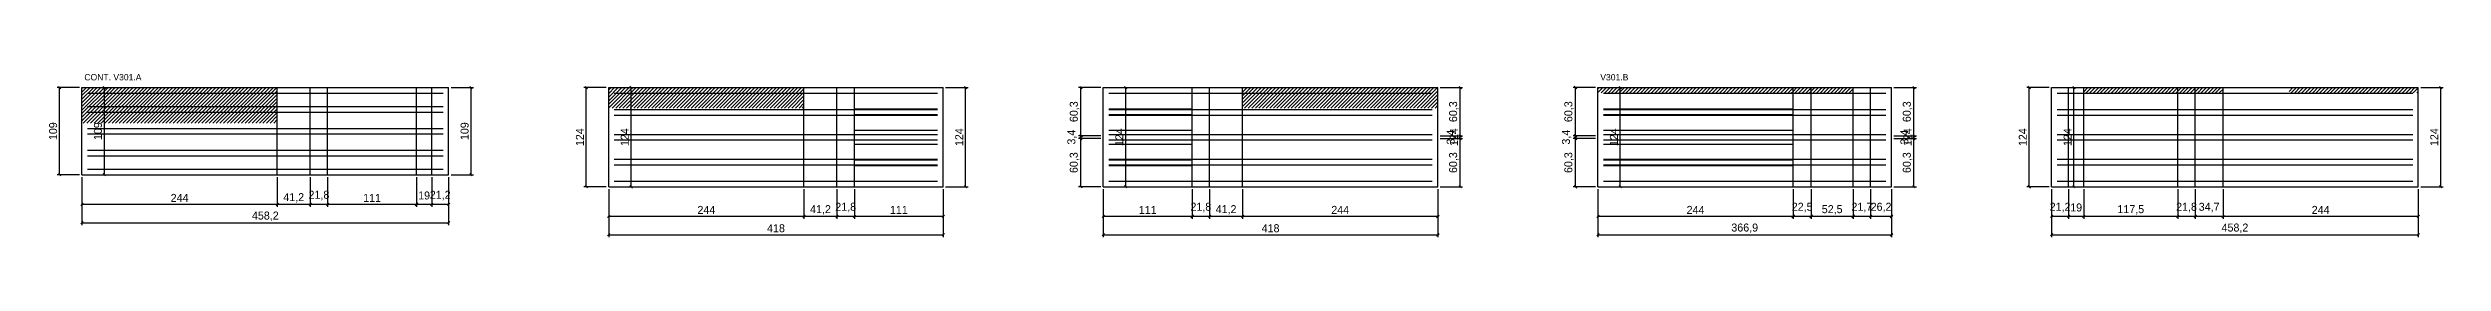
# Model space of a CAD drawing. Extents: x -9000 to 14229, y -395 to 1250.
# Drawn here: x 6093 to 9085, y -337 to -133 of the extents above; entities that cross this region are included whole.
import ezdxf

# ---------------------------------------------------------------- set-up
doc = ezdxf.new("R2010")
doc.units = 0
for name, color, linetype in [('COTA', 241, 'Continuous'), ('NOMENCLATURA', 7, 'Continuous'), ('Painéis', 200, 'Continuous'), ('Reaproveitamento', 251, 'Continuous'), ('SARR_2.2x7', 40, 'Continuous')]:
    doc.layers.add(name, color=color, linetype=linetype)
doc.dimstyles.new('PAINEL', dxfattribs={"dimtxt": 10, "dimasz": 3, "dimexe": 3, "dimexo": 3, "dimgap": 3, "dimtad": 1, "dimblk": 'OBLIQUE', "dimblk1": 'OBLIQUE', "dimcen": 2.5, "dimclrd": 4, "dimclre": 4, "dimclrt": 240, "dimazin": 3, "dimtfac": 1, "dimtmove": 0, "dimatfit": 3})

# ---------------------------------------------------------------- blocks, each defined once
blk = doc.blocks.new('_OBLIQUE')
at = {"color": 0, "linetype": 'BYBLOCK'}
blk.add_line((-0.5, -0.5), (0.5, 0.5), dxfattribs=at)

msp = doc.modelspace()

# ---------------------------------------------------------------- hatches: boundary and pattern name
at = {"layer": 'Reaproveitamento'}
h = msp.add_hatch(dxfattribs=at)
h.set_pattern_fill('ANSI31')
h.paths.add_polyline_path([(6135.1, -194.3), (6379.1, -194.3), (6379.1, -150.3), (6135.1, -150.3)])
h = msp.add_hatch(dxfattribs=at)
h.set_pattern_fill('ANSI31')
h.paths.add_polyline_path([(6793.3, -175.6), (7037.3, -175.6), (7037.3, -150), (6793.3, -150)])
h = msp.add_hatch(dxfattribs=at)
h.set_pattern_fill('ANSI31')
h.paths.add_polyline_path([(7585.3, -175.6), (7829.3, -175.6), (7829.3, -150), (7585.3, -150)])
h = msp.add_hatch(dxfattribs=at)
h.set_pattern_fill('ANSI31')
h.paths.add_polyline_path([(8029.3, -156.6), (8273.3, -156.6), (8273.3, -150), (8029.3, -150)])
h = msp.add_hatch(dxfattribs=at)
h.set_pattern_fill('ANSI31')
h.paths.add_polyline_path([(8273.3, -156.6), (8295.8, -156.6), (8295.8, -150), (8273.3, -150)])
h = msp.add_hatch(dxfattribs=at)
h.set_pattern_fill('ANSI31')
h.paths.add_polyline_path([(8295.8, -156.6), (8348.3, -156.6), (8348.3, -150), (8295.8, -150)])
h = msp.add_hatch(dxfattribs=at)
h.set_pattern_fill('ANSI31')
h.paths.add_polyline_path([(8636.4, -156.6), (8753.9, -156.6), (8753.9, -150), (8636.4, -150)])
h = msp.add_hatch(dxfattribs=at)
h.set_pattern_fill('ANSI31')
h.paths.add_polyline_path([(8753.9, -156.6), (8775.7, -156.6), (8775.7, -150), (8753.9, -150)])
h = msp.add_hatch(dxfattribs=at)
h.set_pattern_fill('ANSI31')
h.paths.add_polyline_path([(8775.7, -156.6), (8810.4, -156.6), (8810.4, -150), (8775.7, -150)])
h = msp.add_hatch(dxfattribs=at)
h.set_pattern_fill('ANSI31')
h.paths.add_polyline_path([(8892.9, -156.6), (9054.4, -156.6), (9054.4, -150), (8892.9, -150)])

# ---------------------------------------------------------------- linework, layer by layer
at = {"layer": 'Painéis'}
for p, q in [((6135.1, -150), (6379.1, -150)), ((6135.1, -259), (6135.1, -150)), ((6379.1, -259), (6379.1, -150)), ((6379.1, -259), (6379.1, -150)), ((6379.1, -150), (6420.3, -150)), ((6379.1, -259), (6379.1, -150)), ((6420.3, -259), (6420.3, -150)), ((6420.3, -259), (6420.3, -150)), ((6420.3, -150), (6442.1, -150)), ((6420.3, -259), (6420.3, -150)), ((6442.1, -259), (6442.1, -150)), ((6442.1, -259), (6442.1, -150)), ((6442.1, -150), (6553.1, -150)), ((6442.1, -259), (6442.1, -150)), ((6553.1, -259), (6553.1, -150)), ((6553.1, -259), (6553.1, -150)), ((6553.1, -150), (6572.1, -150)), ((6553.1, -259), (6553.1, -150)), ((6572.1, -259), (6572.1, -150)), ((6572.1, -259), (6572.1, -150)), ((6572.1, -150), (6593.3, -150)), ((6572.1, -259), (6572.1, -150)), ((6593.3, -259), (6593.3, -150)), ((6793.3, -150), (7037.3, -150)), ((6793.3, -274), (6793.3, -150)), ((7037.3, -274), (7037.3, -150)), ((7037.3, -274), (7037.3, -150)), ((7037.3, -150), (7078.5, -150)), ((7037.3, -274), (7037.3, -150)), ((7078.5, -274), (7078.5, -150)), ((7078.5, -274), (7078.5, -150)), ((7078.5, -150), (7100.3, -150)), ((7078.5, -274), (7078.5, -150)), ((7100.3, -274), (7100.3, -150)), ((7100.3, -274), (7100.3, -150)), ((7100.3, -150), (7211.3, -150)), ((7100.3, -274), (7100.3, -150)), ((7211.3, -274), (7211.3, -150)), ((7411.3, -150), (7522.3, -150)), ((7411.3, -274), (7411.3, -150)), ((7522.3, -274), (7522.3, -150)), ((7522.3, -274), (7522.3, -150)), ((7522.3, -150), (7544.1, -150)), ((7522.3, -274), (7522.3, -150)), ((7544.1, -274), (7544.1, -150)), ((7544.1, -274), (7544.1, -150)), ((7544.1, -150), (7585.3, -150)), ((7544.1, -274), (7544.1, -150)), ((7585.3, -274), (7585.3, -150)), ((7585.3, -274), (7585.3, -150)), ((7585.3, -150), (7829.3, -150)), ((7585.3, -274), (7585.3, -150)), ((7829.3, -274), (7829.3, -150)), ((8029.3, -150), (8273.3, -150)), ((8029.3, -274), (8029.3, -150)), ((8273.3, -274), (8273.3, -150)), ((8273.3, -274), (8273.3, -150)), ((8273.3, -150), (8295.8, -150)), ((8273.3, -274), (8273.3, -150)), ((8295.8, -274), (8295.8, -150)), ((8295.8, -274), (8295.8, -150)), ((8295.8, -150), (8348.3, -150)), ((8295.8, -274), (8295.8, -150)), ((8348.3, -274), (8348.3, -150)), ((8348.3, -274), (8348.3, -150)), ((8348.3, -150), (8370, -150)), ((8348.3, -274), (8348.3, -150)), ((8370, -274), (8370, -150)), ((8370, -274), (8370, -150)), ((8370, -150), (8396.2, -150)), ((8370, -274), (8370, -150)), ((8396.2, -274), (8396.2, -150)), ((8596.2, -150), (8617.4, -150)), ((8596.2, -274), (8596.2, -150)), ((8617.4, -274), (8617.4, -150)), ((8617.4, -274), (8617.4, -150)), ((8617.4, -150), (8636.4, -150)), ((8617.4, -274), (8617.4, -150)), ((8636.4, -274), (8636.4, -150)), ((8636.4, -274), (8636.4, -150)), ((8636.4, -150), (8753.9, -150)), ((8636.4, -274), (8636.4, -150)), ((8753.9, -274), (8753.9, -150)), ((8753.9, -274), (8753.9, -150)), ((8753.9, -150), (8775.7, -150)), ((8753.9, -274), (8753.9, -150)), ((8775.7, -274), (8775.7, -150)), ((8775.7, -274), (8775.7, -150)), ((8775.7, -150), (8810.4, -150)), ((8775.7, -274), (8775.7, -150)), ((8810.4, -274), (8810.4, -150)), ((8810.4, -274), (8810.4, -150)), ((8810.4, -150), (9054.4, -150)), ((8810.4, -274), (8810.4, -150)), ((9054.4, -274), (9054.4, -150)), ((6135.1, -259), (6379.1, -259)), ((6379.1, -259), (6420.3, -259)), ((6420.3, -259), (6442.1, -259)), ((6442.1, -259), (6553.1, -259)), ((6553.1, -259), (6572.1, -259)), ((6572.1, -259), (6593.3, -259)), ((6793.3, -274), (7037.3, -274)), ((7037.3, -274), (7078.5, -274)), ((7078.5, -274), (7100.3, -274)), ((7100.3, -274), (7211.3, -274)), ((7411.3, -274), (7522.3, -274)), ((7522.3, -274), (7544.1, -274)), ((7544.1, -274), (7585.3, -274)), ((7585.3, -274), (7829.3, -274)), ((8029.3, -274), (8273.3, -274)), ((8273.3, -274), (8295.8, -274)), ((8295.8, -274), (8348.3, -274)), ((8348.3, -274), (8370, -274)), ((8370, -274), (8396.2, -274)), ((8596.2, -274), (8617.4, -274)), ((8617.4, -274), (8636.4, -274)), ((8636.4, -274), (8753.9, -274)), ((8753.9, -274), (8775.7, -274)), ((8775.7, -274), (8810.4, -274)), ((8810.4, -274), (9054.4, -274))]:
    msp.add_line(p, q, dxfattribs=at)
at = {"layer": 'SARR_2.2x7'}
for points in [[(6142.1, -157), (6379.1, -157)], [(6142.1, -157), (6379.1, -157)], [(6142.1, -173.75), (6379.1, -173.75)], [(6142.1, -173.75), (6379.1, -173.75)], [(6379.1, -157), (6420.3, -157)], [(6379.1, -157), (6420.3, -157)], [(6379.1, -173.75), (6420.3, -173.75)], [(6379.1, -173.75), (6420.3, -173.75)], [(6420.3, -157), (6442.1, -157)], [(6420.3, -157), (6442.1, -157)], [(6420.3, -173.75), (6442.1, -173.75)], [(6420.3, -173.75), (6442.1, -173.75)], [(6442.1, -157), (6553.1, -157)], [(6442.1, -157), (6553.1, -157)], [(6442.1, -173.75), (6553.1, -173.75)], [(6442.1, -173.75), (6553.1, -173.75)], [(6553.1, -157), (6572.1, -157)], [(6553.1, -157), (6572.1, -157)], [(6553.1, -173.75), (6572.1, -173.75)], [(6553.1, -173.75), (6572.1, -173.75)], [(6572.1, -157), (6586.3, -157)], [(6572.1, -157), (6586.3, -157)], [(6572.1, -173.75), (6586.3, -173.75)], [(6572.1, -173.75), (6586.3, -173.75)], [(6800.3, -157), (7037.3, -157)], [(6800.3, -157), (7037.3, -157)], [(6800.3, -177.5), (7037.3, -177.5)], [(6800.3, -177.5), (7037.3, -177.5)], [(7037.3, -157), (7078.5, -157)], [(7037.3, -157), (7078.5, -157)], [(7037.3, -177.5), (7078.5, -177.5)], [(7037.3, -177.5), (7078.5, -177.5)], [(7078.5, -157), (7100.3, -157)], [(7078.5, -157), (7100.3, -157)], [(7078.5, -177.5), (7100.3, -177.5)], [(7078.5, -177.5), (7100.3, -177.5)], [(7100.3, -157), (7204.3, -157)], [(7100.3, -157), (7204.3, -157)], [(7100.3, -176.649), (7204.3, -176.649)], [(7100.3, -177.5), (7204.3, -177.5)], [(7418.3, -157), (7522.3, -157)], [(7418.3, -157), (7522.3, -157)], [(7418.3, -176.649), (7522.3, -176.649)], [(7418.3, -177.5), (7522.3, -177.5)], [(7522.3, -157), (7544.1, -157)], [(7522.3, -157), (7544.1, -157)], [(7522.3, -177.5), (7544.1, -177.5)], [(7522.3, -177.5), (7544.1, -177.5)], [(7544.1, -157), (7585.3, -157)], [(7544.1, -157), (7585.3, -157)], [(7544.1, -177.5), (7585.3, -177.5)], [(7544.1, -177.5), (7585.3, -177.5)], [(7585.3, -157), (7822.3, -157)], [(7585.3, -157), (7822.3, -157)], [(7585.3, -177.5), (7822.3, -177.5)], [(7585.3, -177.5), (7822.3, -177.5)], [(8036.3, -157), (8273.3, -157)], [(8036.3, -157), (8273.3, -157)], [(8036.3, -176.649), (8273.3, -176.649)], [(8036.3, -177.5), (8273.3, -177.5)], [(8273.3, -157), (8295.8, -157)], [(8273.3, -157), (8295.8, -157)], [(8273.3, -177.5), (8295.8, -177.5)], [(8273.3, -177.5), (8295.8, -177.5)], [(8295.8, -157), (8348.3, -157)], [(8295.8, -157), (8348.3, -157)], [(8295.8, -177.5), (8348.3, -177.5)], [(8295.8, -177.5), (8348.3, -177.5)], [(8348.3, -157), (8370, -157)], [(8348.3, -157), (8370, -157)], [(8348.3, -177.5), (8370, -177.5)], [(8348.3, -177.5), (8370, -177.5)], [(8370, -157), (8389.2, -157)], [(8370, -157), (8389.2, -157)], [(8370, -177.5), (8389.2, -177.5)], [(8370, -177.5), (8389.2, -177.5)], [(8603.2, -157), (8617.4, -157)], [(8603.2, -157), (8617.4, -157)], [(8603.2, -177.5), (8617.4, -177.5)], [(8603.2, -177.5), (8617.4, -177.5)], [(8617.4, -157), (8636.4, -157)], [(8617.4, -157), (8636.4, -157)], [(8617.4, -177.5), (8636.4, -177.5)], [(8617.4, -177.5), (8636.4, -177.5)], [(8636.4, -157), (8753.9, -157)], [(8636.4, -157), (8753.9, -157)], [(8636.4, -177.5), (8753.9, -177.5)], [(8636.4, -177.5), (8753.9, -177.5)], [(8753.9, -157), (8775.7, -157)], [(8753.9, -157), (8775.7, -157)], [(8753.9, -177.5), (8775.7, -177.5)], [(8753.9, -177.5), (8775.7, -177.5)], [(8775.7, -157), (8810.4, -157)], [(8775.7, -157), (8810.4, -157)], [(8775.7, -177.5), (8810.4, -177.5)], [(8775.7, -177.5), (8810.4, -177.5)], [(8810.4, -157), (9047.4, -157)], [(8810.4, -157), (9047.4, -157)], [(8810.4, -177.5), (9047.4, -177.5)], [(8810.4, -177.5), (9047.4, -177.5)], [(6142.1, -180.75), (6379.1, -180.75)], [(6142.1, -180.75), (6379.1, -180.75)], [(6142.1, -201), (6379.1, -201)], [(6142.1, -201), (6379.1, -201)], [(6142.1, -208), (6379.1, -208)], [(6142.1, -208), (6379.1, -208)], [(6379.1, -180.75), (6420.3, -180.75)], [(6379.1, -180.75), (6420.3, -180.75)], [(6379.1, -201), (6420.3, -201)], [(6379.1, -201), (6420.3, -201)], [(6379.1, -208), (6420.3, -208)], [(6379.1, -208), (6420.3, -208)], [(6420.3, -180.75), (6442.1, -180.75)], [(6420.3, -180.75), (6442.1, -180.75)], [(6420.3, -201), (6442.1, -201)], [(6420.3, -201), (6442.1, -201)], [(6420.3, -208), (6442.1, -208)], [(6420.3, -208), (6442.1, -208)], [(6442.1, -180.75), (6553.1, -180.75)], [(6442.1, -180.75), (6553.1, -180.75)], [(6442.1, -201), (6553.1, -201)], [(6442.1, -201), (6553.1, -201)], [(6442.1, -208), (6553.1, -208)], [(6442.1, -208), (6553.1, -208)], [(6553.1, -180.75), (6572.1, -180.75)], [(6553.1, -180.75), (6572.1, -180.75)], [(6553.1, -201), (6572.1, -201)], [(6553.1, -201), (6572.1, -201)], [(6553.1, -208), (6572.1, -208)], [(6553.1, -208), (6572.1, -208)], [(6572.1, -180.75), (6586.3, -180.75)], [(6572.1, -180.75), (6586.3, -180.75)], [(6572.1, -201), (6586.3, -201)], [(6572.1, -201), (6586.3, -201)], [(6572.1, -208), (6586.3, -208)], [(6572.1, -208), (6586.3, -208)], [(6800.3, -184.5), (7037.3, -184.5)], [(6800.3, -184.5), (7037.3, -184.5)], [(6800.3, -208.5), (7037.3, -208.5)], [(6800.3, -208.5), (7037.3, -208.5)], [(7037.3, -184.5), (7078.5, -184.5)], [(7037.3, -184.5), (7078.5, -184.5)], [(7037.3, -208.5), (7078.5, -208.5)], [(7037.3, -208.5), (7078.5, -208.5)], [(7078.5, -184.5), (7100.3, -184.5)], [(7078.5, -184.5), (7100.3, -184.5)], [(7078.5, -208.5), (7100.3, -208.5)], [(7078.5, -208.5), (7100.3, -208.5)], [(7100.3, -183.649), (7204.3, -183.649)], [(7100.3, -184.5), (7204.3, -184.5)], [(7100.3, -203.298), (7204.3, -203.298)], [(7100.3, -208.5), (7204.3, -208.5)], [(7418.3, -183.649), (7522.3, -183.649)], [(7418.3, -184.5), (7522.3, -184.5)], [(7418.3, -203.298), (7522.3, -203.298)], [(7418.3, -208.5), (7522.3, -208.5)], [(7522.3, -184.5), (7544.1, -184.5)], [(7522.3, -184.5), (7544.1, -184.5)], [(7522.3, -208.5), (7544.1, -208.5)], [(7522.3, -208.5), (7544.1, -208.5)], [(7544.1, -184.5), (7585.3, -184.5)], [(7544.1, -184.5), (7585.3, -184.5)], [(7544.1, -208.5), (7585.3, -208.5)], [(7544.1, -208.5), (7585.3, -208.5)], [(7585.3, -184.5), (7822.3, -184.5)], [(7585.3, -184.5), (7822.3, -184.5)], [(7585.3, -208.5), (7822.3, -208.5)], [(7585.3, -208.5), (7822.3, -208.5)], [(8036.3, -183.649), (8273.3, -183.649)], [(8036.3, -184.5), (8273.3, -184.5)], [(8036.3, -203.298), (8273.3, -203.298)], [(8036.3, -208.5), (8273.3, -208.5)], [(8273.3, -184.5), (8295.8, -184.5)], [(8273.3, -184.5), (8295.8, -184.5)], [(8273.3, -208.5), (8295.8, -208.5)], [(8273.3, -208.5), (8295.8, -208.5)], [(8295.8, -184.5), (8348.3, -184.5)], [(8295.8, -184.5), (8348.3, -184.5)], [(8295.8, -208.5), (8348.3, -208.5)], [(8295.8, -208.5), (8348.3, -208.5)], [(8348.3, -184.5), (8370, -184.5)], [(8348.3, -184.5), (8370, -184.5)], [(8348.3, -208.5), (8370, -208.5)], [(8348.3, -208.5), (8370, -208.5)], [(8370, -184.5), (8389.2, -184.5)], [(8370, -184.5), (8389.2, -184.5)], [(8370, -208.5), (8389.2, -208.5)], [(8370, -208.5), (8389.2, -208.5)], [(8603.2, -184.5), (8617.4, -184.5)], [(8603.2, -184.5), (8617.4, -184.5)], [(8603.2, -208.5), (8617.4, -208.5)], [(8603.2, -208.5), (8617.4, -208.5)], [(8617.4, -184.5), (8636.4, -184.5)], [(8617.4, -184.5), (8636.4, -184.5)], [(8617.4, -208.5), (8636.4, -208.5)], [(8617.4, -208.5), (8636.4, -208.5)], [(8636.4, -184.5), (8753.9, -184.5)], [(8636.4, -184.5), (8753.9, -184.5)], [(8636.4, -208.5), (8753.9, -208.5)], [(8636.4, -208.5), (8753.9, -208.5)], [(8753.9, -184.5), (8775.7, -184.5)], [(8753.9, -184.5), (8775.7, -184.5)], [(8753.9, -208.5), (8775.7, -208.5)], [(8753.9, -208.5), (8775.7, -208.5)], [(8775.7, -184.5), (8810.4, -184.5)], [(8775.7, -184.5), (8810.4, -184.5)], [(8775.7, -208.5), (8810.4, -208.5)], [(8775.7, -208.5), (8810.4, -208.5)], [(8810.4, -184.5), (9047.4, -184.5)], [(8810.4, -184.5), (9047.4, -184.5)], [(8810.4, -208.5), (9047.4, -208.5)], [(8810.4, -208.5), (9047.4, -208.5)], [(6142.1, -228.25), (6379.1, -228.25)], [(6142.1, -228.25), (6379.1, -228.25)], [(6142.1, -235.25), (6379.1, -235.25)], [(6142.1, -235.25), (6379.1, -235.25)], [(6379.1, -228.25), (6420.3, -228.25)], [(6379.1, -228.25), (6420.3, -228.25)], [(6379.1, -235.25), (6420.3, -235.25)], [(6379.1, -235.25), (6420.3, -235.25)], [(6420.3, -228.25), (6442.1, -228.25)], [(6420.3, -228.25), (6442.1, -228.25)], [(6420.3, -235.25), (6442.1, -235.25)], [(6420.3, -235.25), (6442.1, -235.25)], [(6442.1, -228.25), (6553.1, -228.25)], [(6442.1, -228.25), (6553.1, -228.25)], [(6442.1, -235.25), (6553.1, -235.25)], [(6442.1, -235.25), (6553.1, -235.25)], [(6553.1, -228.25), (6572.1, -228.25)], [(6553.1, -228.25), (6572.1, -228.25)], [(6553.1, -235.25), (6572.1, -235.25)], [(6553.1, -235.25), (6572.1, -235.25)], [(6572.1, -228.25), (6586.3, -228.25)], [(6572.1, -228.25), (6586.3, -228.25)], [(6572.1, -235.25), (6586.3, -235.25)], [(6572.1, -235.25), (6586.3, -235.25)], [(6800.3, -215.5), (7037.3, -215.5)], [(6800.3, -215.5), (7037.3, -215.5)], [(7037.3, -215.5), (7078.5, -215.5)], [(7037.3, -215.5), (7078.5, -215.5)], [(7078.5, -215.5), (7100.3, -215.5)], [(7078.5, -215.5), (7100.3, -215.5)], [(7100.3, -215.5), (7204.3, -215.5)], [(7100.3, -220.702), (7204.3, -220.702)], [(7418.3, -215.5), (7522.3, -215.5)], [(7418.3, -220.702), (7522.3, -220.702)], [(7522.3, -215.5), (7544.1, -215.5)], [(7522.3, -215.5), (7544.1, -215.5)], [(7544.1, -215.5), (7585.3, -215.5)], [(7544.1, -215.5), (7585.3, -215.5)], [(7585.3, -215.5), (7822.3, -215.5)], [(7585.3, -215.5), (7822.3, -215.5)], [(8036.3, -215.5), (8273.3, -215.5)], [(8036.3, -220.702), (8273.3, -220.702)], [(8273.3, -215.5), (8295.8, -215.5)], [(8273.3, -215.5), (8295.8, -215.5)], [(8295.8, -215.5), (8348.3, -215.5)], [(8295.8, -215.5), (8348.3, -215.5)], [(8348.3, -215.5), (8370, -215.5)], [(8348.3, -215.5), (8370, -215.5)], [(8370, -215.5), (8389.2, -215.5)], [(8370, -215.5), (8389.2, -215.5)], [(8603.2, -215.5), (8617.4, -215.5)], [(8603.2, -215.5), (8617.4, -215.5)], [(8617.4, -215.5), (8636.4, -215.5)], [(8617.4, -215.5), (8636.4, -215.5)], [(8636.4, -215.5), (8753.9, -215.5)], [(8636.4, -215.5), (8753.9, -215.5)], [(8753.9, -215.5), (8775.7, -215.5)], [(8753.9, -215.5), (8775.7, -215.5)], [(8775.7, -215.5), (8810.4, -215.5)], [(8775.7, -215.5), (8810.4, -215.5)], [(8810.4, -215.5), (9047.4, -215.5)], [(8810.4, -215.5), (9047.4, -215.5)], [(6142.1, -252), (6379.1, -252)], [(6142.1, -252), (6379.1, -252)], [(6379.1, -252), (6420.3, -252)], [(6379.1, -252), (6420.3, -252)], [(6420.3, -252), (6442.1, -252)], [(6420.3, -252), (6442.1, -252)], [(6442.1, -252), (6553.1, -252)], [(6442.1, -252), (6553.1, -252)], [(6553.1, -252), (6572.1, -252)], [(6553.1, -252), (6572.1, -252)], [(6572.1, -252), (6586.3, -252)], [(6572.1, -252), (6586.3, -252)], [(6800.3, -239.5), (7037.3, -239.5)], [(6800.3, -239.5), (7037.3, -239.5)], [(6800.3, -246.5), (7037.3, -246.5)], [(6800.3, -246.5), (7037.3, -246.5)], [(6800.3, -267), (7037.3, -267)], [(6800.3, -267), (7037.3, -267)], [(7037.3, -239.5), (7078.5, -239.5)], [(7037.3, -239.5), (7078.5, -239.5)], [(7037.3, -246.5), (7078.5, -246.5)], [(7037.3, -246.5), (7078.5, -246.5)], [(7037.3, -267), (7078.5, -267)], [(7037.3, -267), (7078.5, -267)], [(7078.5, -239.5), (7100.3, -239.5)], [(7078.5, -239.5), (7100.3, -239.5)], [(7078.5, -246.5), (7100.3, -246.5)], [(7078.5, -246.5), (7100.3, -246.5)], [(7078.5, -267), (7100.3, -267)], [(7078.5, -267), (7100.3, -267)], [(7100.3, -239.5), (7204.3, -239.5)], [(7100.3, -240.351), (7204.3, -240.351)], [(7100.3, -246.5), (7204.3, -246.5)], [(7100.3, -247.351), (7204.3, -247.351)], [(7100.3, -267), (7204.3, -267)], [(7100.3, -267), (7204.3, -267)], [(7418.3, -239.5), (7522.3, -239.5)], [(7418.3, -240.351), (7522.3, -240.351)], [(7418.3, -246.5), (7522.3, -246.5)], [(7418.3, -247.351), (7522.3, -247.351)], [(7418.3, -267), (7522.3, -267)], [(7418.3, -267), (7522.3, -267)], [(7522.3, -239.5), (7544.1, -239.5)], [(7522.3, -239.5), (7544.1, -239.5)], [(7522.3, -246.5), (7544.1, -246.5)], [(7522.3, -246.5), (7544.1, -246.5)], [(7522.3, -267), (7544.1, -267)], [(7522.3, -267), (7544.1, -267)], [(7544.1, -239.5), (7585.3, -239.5)], [(7544.1, -239.5), (7585.3, -239.5)], [(7544.1, -246.5), (7585.3, -246.5)], [(7544.1, -246.5), (7585.3, -246.5)], [(7544.1, -267), (7585.3, -267)], [(7544.1, -267), (7585.3, -267)], [(7585.3, -239.5), (7822.3, -239.5)], [(7585.3, -239.5), (7822.3, -239.5)], [(7585.3, -246.5), (7822.3, -246.5)], [(7585.3, -246.5), (7822.3, -246.5)], [(7585.3, -267), (7822.3, -267)], [(7585.3, -267), (7822.3, -267)], [(8036.3, -239.5), (8273.3, -239.5)], [(8036.3, -240.351), (8273.3, -240.351)], [(8036.3, -246.5), (8273.3, -246.5)], [(8036.3, -247.351), (8273.3, -247.351)], [(8036.3, -267), (8273.3, -267)], [(8036.3, -267), (8273.3, -267)], [(8273.3, -239.5), (8295.8, -239.5)], [(8273.3, -239.5), (8295.8, -239.5)], [(8273.3, -246.5), (8295.8, -246.5)], [(8273.3, -246.5), (8295.8, -246.5)], [(8273.3, -267), (8295.8, -267)], [(8273.3, -267), (8295.8, -267)], [(8295.8, -239.5), (8348.3, -239.5)], [(8295.8, -239.5), (8348.3, -239.5)], [(8295.8, -246.5), (8348.3, -246.5)], [(8295.8, -246.5), (8348.3, -246.5)], [(8295.8, -267), (8348.3, -267)], [(8295.8, -267), (8348.3, -267)], [(8348.3, -239.5), (8370, -239.5)], [(8348.3, -239.5), (8370, -239.5)], [(8348.3, -246.5), (8370, -246.5)], [(8348.3, -246.5), (8370, -246.5)], [(8348.3, -267), (8370, -267)], [(8348.3, -267), (8370, -267)], [(8370, -239.5), (8389.2, -239.5)], [(8370, -239.5), (8389.2, -239.5)], [(8370, -246.5), (8389.2, -246.5)], [(8370, -246.5), (8389.2, -246.5)], [(8370, -267), (8389.2, -267)], [(8370, -267), (8389.2, -267)], [(8603.2, -239.5), (8617.4, -239.5)], [(8603.2, -239.5), (8617.4, -239.5)], [(8603.2, -246.5), (8617.4, -246.5)], [(8603.2, -246.5), (8617.4, -246.5)], [(8603.2, -267), (8617.4, -267)], [(8603.2, -267), (8617.4, -267)], [(8617.4, -239.5), (8636.4, -239.5)], [(8617.4, -239.5), (8636.4, -239.5)], [(8617.4, -246.5), (8636.4, -246.5)], [(8617.4, -246.5), (8636.4, -246.5)], [(8617.4, -267), (8636.4, -267)], [(8617.4, -267), (8636.4, -267)], [(8636.4, -239.5), (8753.9, -239.5)], [(8636.4, -239.5), (8753.9, -239.5)], [(8636.4, -246.5), (8753.9, -246.5)], [(8636.4, -246.5), (8753.9, -246.5)], [(8636.4, -267), (8753.9, -267)], [(8636.4, -267), (8753.9, -267)], [(8753.9, -239.5), (8775.7, -239.5)], [(8753.9, -239.5), (8775.7, -239.5)], [(8753.9, -246.5), (8775.7, -246.5)], [(8753.9, -246.5), (8775.7, -246.5)], [(8753.9, -267), (8775.7, -267)], [(8753.9, -267), (8775.7, -267)], [(8775.7, -239.5), (8810.4, -239.5)], [(8775.7, -239.5), (8810.4, -239.5)], [(8775.7, -246.5), (8810.4, -246.5)], [(8775.7, -246.5), (8810.4, -246.5)], [(8775.7, -267), (8810.4, -267)], [(8775.7, -267), (8810.4, -267)], [(8810.4, -239.5), (9047.4, -239.5)], [(8810.4, -239.5), (9047.4, -239.5)], [(8810.4, -246.5), (9047.4, -246.5)], [(8810.4, -246.5), (9047.4, -246.5)], [(8810.4, -267), (9047.4, -267)], [(8810.4, -267), (9047.4, -267)]]:
    msp.add_lwpolyline(points, dxfattribs=at)

# ---------------------------------------------------------------- texts
at = {"layer": 'NOMENCLATURA'}
for s, p in [('CONT. V301.A', (6138.1, -141)), ('V301.B', (8032.3, -141))]:
    msp.add_text(s, height=8, dxfattribs=at).set_placement(p)

# ---------------------------------------------------------------- dimensions: what is measured, and where the dimension line sits
at = {"layer": 'COTA'}
for base, p1, p2 in [((6107.1, -259), (6135.1, -259), (6135.1, -150)), ((6163.1, -259), (6135.1, -259), (6135.1, -150)), ((6621.3, -259), (6593.3, -259), (6593.3, -150)), ((6621.3, -259), (6593.3, -259), (6593.3, -150)), ((6765.3, -274), (6793.3, -274), (6793.3, -150)), ((6821.3, -274), (6793.3, -274), (6793.3, -150)), ((7239.3, -274), (7211.3, -274), (7211.3, -150)), ((7239.3, -274), (7211.3, -274), (7211.3, -150)), ((7383.3, -210.298), (7411.3, -210.298), (7411.3, -150)), ((7439.3, -274), (7411.3, -274), (7411.3, -150)), ((7857.3, -274), (7829.3, -274), (7829.3, -150)), ((7857.3, -210.298), (7829.3, -210.298), (7829.3, -150)), ((8001.3, -210.298), (8029.3, -210.298), (8029.3, -150)), ((8057.3, -274), (8029.3, -274), (8029.3, -150)), ((8424.2, -274), (8396.2, -274), (8396.2, -150)), ((8424.2, -210.298), (8396.2, -210.298), (8396.2, -150)), ((8568.2, -274), (8596.2, -274), (8596.2, -150)), ((8624.2, -274), (8596.2, -274), (8596.2, -150)), ((9082.4, -274), (9054.4, -274), (9054.4, -150)), ((9082.4, -274), (9054.4, -274), (9054.4, -150)), ((7383.3, -213.702), (7411.3, -213.702), (7411.3, -210.298)), ((7857.3, -213.702), (7829.3, -213.702), (7829.3, -210.298)), ((8001.3, -213.702), (8029.3, -213.702), (8029.3, -210.298)), ((8424.2, -213.702), (8396.2, -213.702), (8396.2, -210.298)), ((7383.3, -274), (7411.3, -274), (7411.3, -213.702)), ((7857.3, -274), (7829.3, -274), (7829.3, -213.702)), ((8001.3, -274), (8029.3, -274), (8029.3, -213.702)), ((8424.2, -274), (8396.2, -274), (8396.2, -213.702))]:
    msp.add_linear_dim(base=base, p1=p1, p2=p2, angle=90, dimstyle='PAINEL', dxfattribs=at).render()
for base, p1, p2 in [((6135.1, -296), (6135.1, -259), (6379.1, -259)), ((6135.1, -319), (6135.1, -259), (6593.3, -259)), ((6379.1, -296), (6379.1, -259), (6420.3, -259)), ((6420.3, -296), (6420.3, -259), (6442.1, -259)), ((6442.1, -296), (6442.1, -259), (6553.1, -259)), ((6553.1, -296), (6553.1, -259), (6572.1, -259)), ((6572.1, -296), (6572.1, -259), (6593.3, -259)), ((6793.3, -311), (6793.3, -274), (7037.3, -274)), ((6793.3, -334), (6793.3, -274), (7211.3, -274)), ((7037.3, -311), (7037.3, -274), (7078.5, -274)), ((7078.5, -311), (7078.5, -274), (7100.3, -274)), ((7100.3, -311), (7100.3, -274), (7211.3, -274)), ((7411.3, -311), (7411.3, -274), (7522.3, -274)), ((7411.3, -334), (7411.3, -274), (7829.3, -274)), ((7522.3, -311), (7522.3, -274), (7544.1, -274)), ((7544.1, -311), (7544.1, -274), (7585.3, -274)), ((7585.3, -311), (7585.3, -274), (7829.3, -274)), ((8029.3, -311), (8029.3, -274), (8273.3, -274)), ((8029.3, -334), (8029.3, -274), (8396.2, -274)), ((8273.3, -311), (8273.3, -274), (8295.8, -274)), ((8295.8, -311), (8295.8, -274), (8348.3, -274)), ((8348.3, -311), (8348.3, -274), (8370, -274)), ((8370, -311), (8370, -274), (8396.2, -274)), ((8596.2, -311), (8596.2, -274), (8617.4, -274)), ((8596.2, -334), (8596.2, -274), (9054.4, -274)), ((8617.4, -311), (8617.4, -274), (8636.4, -274)), ((8636.4, -311), (8636.4, -274), (8753.9, -274)), ((8753.9, -311), (8753.9, -274), (8775.7, -274)), ((8775.7, -311), (8775.7, -274), (8810.4, -274)), ((8810.4, -311), (8810.4, -274), (9054.4, -274))]:
    msp.add_linear_dim(base=base, p1=p1, p2=p2, dimstyle='PAINEL', dxfattribs=at).render()

doc.saveas('drawing.dxf')
